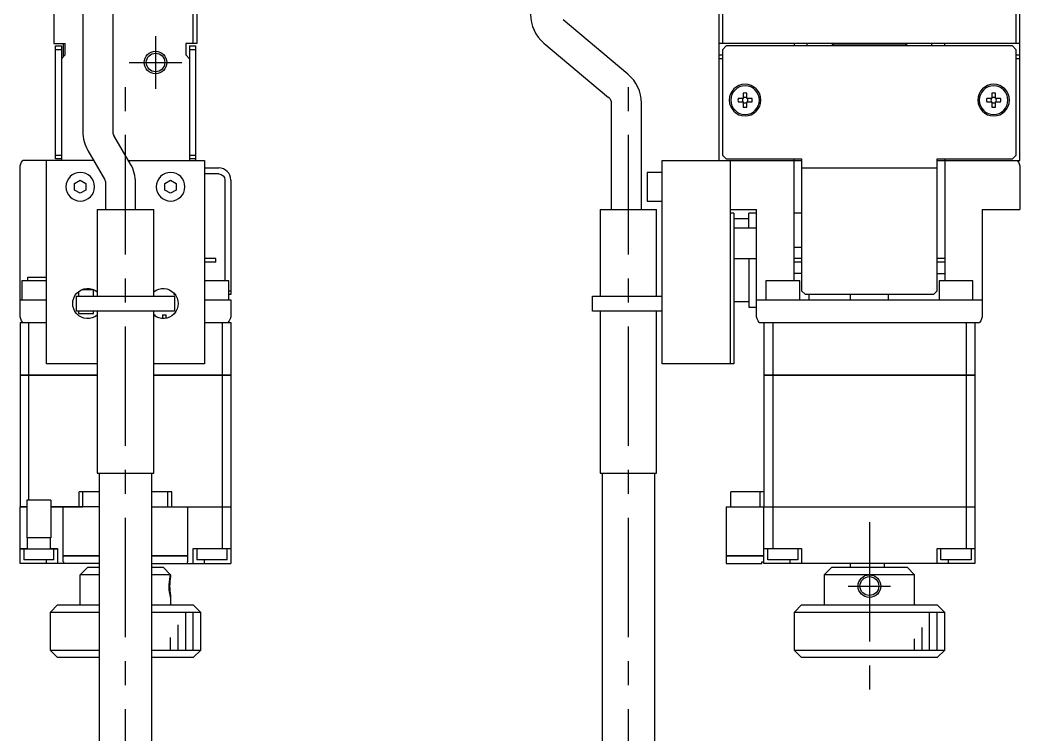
# Model space of a CAD drawing. Extents: x 0 to 716, y -8 to 419.
# Drawn here: x 20 to 152.8, y 151.3 to 246.2 of the extents above; entities that cross this region are included whole.
import ezdxf

# ---------------------------------------------------------------- set-up
doc = ezdxf.new("R2010")
doc.units = 0
doc.header["$LTSCALE"] = 0.5
doc.linetypes.add('CENTER', pattern=[50.8, 31.75, -6.35, 6.35, -6.35])
for name, color, linetype in [('MSM_CENTER', 1, 'CENTER'), ('MSM_CONTINUOUS', 7, 'CONTINUOUS'), ('MSM_NARROW', 5, 'CONTINUOUS')]:
    doc.layers.add(name, color=color, linetype=linetype)

msp = doc.modelspace()

# ---------------------------------------------------------------- linework, layer by layer
at = {"layer": 'MSM_CENTER'}
for p, q in [((38, 244.03), (38, 237.03)), ((34.5, 240.53), (41.5, 240.53)), ((34, 88.03), (34, 238.03)), ((100.79, 88.03), (100.79, 238.03)), ((132.79, 179.53), (132.79, 155.53)), ((129.99, 171.03), (135.59, 171.03))]:
    msp.add_line(p, q, dxfattribs=at)
at = {"layer": 'MSM_CONTINUOUS'}
for p, q in [((24.5, 334.53), (24.5, 243.03)), ((112.79, 265.03), (112.79, 227.53)), ((152.79, 227.53), (152.79, 265.03)), ((43, 243.03), (43, 255.92)), ((43.5, 256.03), (43.5, 243.03)), ((113.29, 255.42), (113.29, 243.03)), ((152.29, 243.03), (152.29, 255.42)), ((28.35, 252.53), (28.35, 231.34)), ((32.35, 231.34), (32.35, 252.53)), ((100.73, 238.97), (92.15, 246.17)), ((24.5, 243.03), (26, 243.03)), ((25.75, 243.03), (25.75, 241.28)), ((26, 241.53), (26, 243.03)), ((43.5, 243.03), (42, 243.03)), ((42, 243.03), (42, 241.53)), ((89.58, 243.1), (98.16, 235.9)), ((152.79, 243.03), (112.79, 243.03)), ((122.79, 243.03), (122.79, 242.73)), ((124.54, 242.73), (124.54, 243.03)), ((127.99, 243.03), (127.79, 242.83)), ((137.79, 242.83), (137.59, 243.03)), ((141.04, 243.03), (141.04, 242.73)), ((142.79, 242.73), (142.79, 243.03)), ((24.7, 242.73), (25.5, 242.73)), ((24.7, 227.73), (24.7, 242.73)), ((25.5, 242.23), (24.7, 242.23)), ((25.5, 242.73), (25.5, 227.53)), ((42.5, 242.73), (42.5, 227.53)), ((42.5, 242.73), (43.3, 242.73)), ((43.3, 242.23), (42.5, 242.23)), ((43.3, 242.73), (43.3, 227.53)), ((113.79, 242.73), (113.29, 242.23)), ((113.29, 242.23), (113.29, 228.23)), ((151.79, 242.73), (113.79, 242.73)), ((127.79, 242.83), (127.79, 242.73)), ((137.79, 242.83), (127.79, 242.83)), ((137.79, 242.73), (137.79, 242.83)), ((152.29, 242.23), (151.79, 242.73)), ((152.29, 228.23), (152.29, 242.23)), ((26, 241.53), (25.5, 241.03)), ((42.5, 241.03), (42, 241.53)), ((112.79, 241.53), (113.29, 241.53)), ((113.29, 241.03), (112.79, 241.03)), ((152.29, 241.53), (152.79, 241.53)), ((152.79, 241.03), (152.29, 241.03)), ((116.05, 236.45), (116.05, 235.77)), ((116.53, 235.77), (116.53, 236.45)), ((149.05, 236.45), (149.05, 235.77)), ((149.53, 235.77), (149.53, 236.45)), ((98.52, 235.14), (98.52, 221.03)), ((102.52, 221.03), (102.52, 235.14)), ((116.05, 235.77), (115.37, 235.77)), ((115.37, 235.29), (116.05, 235.29)), ((116.05, 235.29), (116.05, 234.61)), ((117.21, 235.77), (116.53, 235.77)), ((116.53, 234.61), (116.53, 235.29)), ((116.53, 235.29), (117.21, 235.29)), ((149.05, 235.77), (148.37, 235.77)), ((148.37, 235.29), (149.05, 235.29)), ((149.05, 235.29), (149.05, 234.61)), ((150.21, 235.77), (149.53, 235.77)), ((149.53, 234.61), (149.53, 235.29)), ((149.53, 235.29), (150.21, 235.29)), ((34.68, 227.04), (32.48, 230.84)), ((29.02, 228.84), (31.22, 225.04)), ((29.77, 227.53), (20.38, 227.53)), ((23.5, 200.53), (23.5, 227.53)), ((24.7, 228.23), (25.5, 228.23)), ((25.5, 227.73), (24.7, 227.73)), ((34.39, 227.53), (44.5, 227.53)), ((42.5, 228.23), (43.3, 228.23)), ((43.3, 227.73), (42.5, 227.73)), ((44.5, 227.53), (44.5, 200.53)), ((105.29, 227.53), (123.79, 227.53)), ((105.29, 200.53), (105.29, 227.53)), ((113.29, 228.23), (113.79, 227.73)), ((113.79, 227.73), (123.79, 227.73)), ((114.29, 227.53), (114.29, 200.53)), ((122.79, 211.53), (122.79, 227.73)), ((123.79, 227.73), (123.79, 210.23)), ((141.79, 210.23), (141.79, 227.73)), ((141.79, 227.73), (151.79, 227.73)), ((141.79, 227.53), (152.79, 227.53)), ((142.79, 227.73), (142.79, 211.53)), ((151.79, 227.73), (152.29, 228.23)), ((20, 207.03), (20, 226.53)), ((44.5, 226.53), (46.4, 226.53)), ((103.29, 225.93), (103.29, 222.13)), ((105.29, 225.93), (103.29, 225.93)), ((123.79, 226.53), (141.79, 226.53)), ((152.79, 226.53), (152.79, 221.03)), ((27.25, 224.47), (28, 224.9)), ((27.25, 223.6), (27.25, 224.47)), ((28, 224.9), (28.75, 224.47)), ((28.75, 224.47), (28.75, 223.6)), ((31.35, 224.54), (31.35, 221.03)), ((35.35, 221.03), (35.35, 224.54)), ((39.25, 224.47), (40, 224.9)), ((39.25, 223.6), (39.25, 224.47)), ((40, 224.9), (40.75, 224.47)), ((40.75, 224.47), (40.75, 223.6)), ((46.4, 225.73), (44.5, 225.73)), ((47.2, 224.93), (47.2, 211.53)), ((48, 224.93), (48, 209.73)), ((28, 223.17), (27.25, 223.6)), ((28.75, 223.6), (28, 223.17)), ((40, 223.17), (39.25, 223.6)), ((40.75, 223.6), (40, 223.17)), ((103.29, 222.13), (105.29, 222.13)), ((30.25, 221.03), (37.75, 221.03)), ((30.25, 221.03), (30.25, 209.53)), ((37.75, 209.53), (37.75, 221.03)), ((97.04, 221.03), (104.54, 221.03)), ((97.04, 221.03), (97.04, 209.53)), ((104.54, 209.53), (104.54, 221.03)), ((114.29, 221.03), (117.79, 221.03)), ((114.79, 220.53), (114.29, 220.53)), ((114.79, 220.53), (114.79, 200.53)), ((117.79, 220.53), (116.79, 220.53)), ((116.79, 218.53), (116.79, 220.53)), ((117.79, 207.03), (117.79, 221.03)), ((123.79, 220.53), (122.79, 220.53)), ((147.79, 221.03), (152.79, 221.03)), ((147.79, 221.03), (147.79, 207.03)), ((116.79, 219.78), (114.79, 219.78)), ((117.79, 218.53), (114.79, 218.53)), ((122.79, 216.03), (123.79, 216.03)), ((46, 214.53), (44.5, 214.53)), ((46, 214.03), (44.5, 214.03)), ((46, 214.03), (46, 214.53)), ((114.79, 214.53), (117.79, 214.53)), ((116.79, 214.53), (116.79, 208.03)), ((123.79, 214.53), (122.79, 214.53)), ((123.79, 214.03), (122.79, 214.03)), ((142.79, 214.53), (141.79, 214.53)), ((142.79, 214.03), (141.79, 214.03)), ((123.79, 212.53), (122.79, 212.53)), ((141.79, 212.53), (142.79, 212.53)), ((23.5, 211.53), (20.25, 211.53)), ((20.25, 211.53), (20.25, 209.03)), ((21.05, 211.53), (21.05, 212.03)), ((21.05, 212.03), (23.5, 212.03)), ((47.75, 211.53), (44.5, 211.53)), ((47.75, 209.03), (47.75, 211.53)), ((119.04, 211.53), (119.04, 209.03)), ((123.54, 211.53), (119.04, 211.53)), ((123.54, 209.03), (123.54, 211.53)), ((146.54, 211.53), (142.04, 211.53)), ((142.04, 211.53), (142.04, 209.03)), ((146.54, 209.03), (146.54, 211.53)), ((27.78, 210.12), (27.78, 209.53)), ((29.78, 210.37), (28.2, 210.37)), ((29.78, 209.53), (29.78, 210.37)), ((47.75, 210.23), (48, 210.23)), ((123.79, 210.23), (124.29, 209.73)), ((141.29, 209.73), (141.79, 210.23)), ((20, 209.03), (23.5, 209.03)), ((27.5, 209.53), (40.5, 209.53)), ((27.5, 207.53), (27.5, 209.53)), ((40.5, 209.53), (40.5, 207.53)), ((44.5, 209.03), (48, 209.03)), ((48, 209.73), (47.75, 209.73)), ((48, 209.03), (48, 207.03)), ((96.04, 209.53), (105.29, 209.53)), ((96.04, 207.53), (96.04, 209.53)), ((116.79, 208.78), (114.79, 208.78)), ((117.79, 209.03), (147.79, 209.03)), ((141.29, 209.73), (124.29, 209.73)), ((124.79, 209.03), (124.79, 209.73)), ((130.29, 209.03), (130.29, 209.73)), ((135.29, 209.73), (135.29, 209.03)), ((40.5, 207.53), (27.5, 207.53)), ((27.78, 207.53), (27.78, 207.21)), ((27.78, 207.21), (29.78, 207.21)), ((29.78, 207.21), (29.78, 207.53)), ((30.25, 207.53), (30.25, 186.03)), ((37.75, 186.03), (37.75, 207.53)), ((105.29, 207.53), (96.04, 207.53)), ((97.04, 207.53), (97.04, 186.03)), ((104.54, 186.03), (104.54, 207.53)), ((116.79, 208.03), (117.79, 208.03)), ((20, 206.03), (20, 199.04)), ((20, 206.03), (23.5, 206.03)), ((21.15, 206.03), (21.15, 199.04)), ((37.75, 207.03), (37.93, 207.03)), ((37.93, 206.85), (37.93, 207.03)), ((38.93, 207.03), (39.43, 207.03)), ((38.93, 207.03), (38.93, 206.54)), ((39.43, 206.58), (39.43, 207.03)), ((44.5, 206.03), (48, 206.03)), ((46.85, 206.03), (46.85, 199.04)), ((48, 206.03), (48, 199.04)), ((118.17, 206.03), (147.41, 206.03)), ((118.79, 206.03), (118.79, 199.04)), ((119.95, 206.03), (119.95, 199.04)), ((145.64, 206.03), (145.64, 199.04)), ((146.79, 206.03), (146.79, 199.04)), ((30.25, 200.53), (23.5, 200.53)), ((44.5, 200.53), (37.75, 200.53)), ((114.79, 200.53), (105.29, 200.53)), ((20, 199.04), (30.25, 199.04)), ((20, 199.03), (20, 181.54)), ((30.25, 199.03), (20, 199.03)), ((20.01, 199.03), (20.01, 199.04)), ((21.15, 199.03), (21.15, 182.43)), ((21.16, 199.03), (21.16, 199.04)), ((37.75, 199.04), (48, 199.04)), ((48, 199.03), (37.75, 199.03)), ((46.84, 199.03), (46.84, 199.04)), ((46.85, 199.03), (46.85, 181.54)), ((47.99, 199.03), (47.99, 199.04)), ((48, 199.03), (48, 181.54)), ((118.79, 199.04), (146.79, 199.04)), ((118.79, 199.03), (118.79, 181.54)), ((146.79, 199.03), (118.79, 199.03)), ((118.8, 199.03), (118.8, 199.04)), ((119.95, 199.03), (119.95, 199.04)), ((119.95, 199.03), (119.95, 181.54)), ((145.63, 199.03), (145.63, 199.04)), ((145.64, 199.03), (145.64, 181.54)), ((146.78, 199.03), (146.78, 199.04)), ((146.79, 199.03), (146.79, 181.54)), ((30.25, 186.03), (37.75, 186.03)), ((30.5, 186.03), (30.5, 138.03)), ((37.5, 138.03), (37.5, 186.03)), ((97.04, 186.03), (104.54, 186.03)), ((97.29, 186.03), (97.29, 138.03)), ((104.29, 138.03), (104.29, 186.03)), ((27.85, 181.54), (27.85, 183.53)), ((30.5, 183.53), (27.85, 183.53)), ((28.35, 181.53), (28.35, 183.53)), ((40.15, 183.53), (37.5, 183.53)), ((39.65, 181.53), (39.65, 183.53)), ((40.15, 181.54), (40.15, 183.53)), ((118.79, 183.53), (114.39, 183.53)), ((114.39, 181.53), (114.39, 183.53)), ((118.29, 181.54), (118.29, 183.53)), ((20.9, 182.43), (20.9, 177.43)), ((24.1, 182.43), (20.9, 182.43)), ((24.1, 182.43), (24.1, 177.43)), ((20, 181.54), (20.9, 181.54)), ((20, 174.03), (20, 181.53)), ((20.9, 181.53), (20, 181.53)), ((20.01, 181.53), (20.01, 181.54)), ((24.1, 181.54), (28.35, 181.54)), ((30.5, 181.53), (24.1, 181.53)), ((25.75, 175.04), (25.75, 181.53)), ((37.5, 181.53), (48, 181.53)), ((39.65, 181.54), (48, 181.54)), ((42.25, 181.53), (42.25, 175.04)), ((46.84, 181.53), (46.84, 181.54)), ((46.85, 181.53), (46.85, 176.03)), ((47.99, 181.53), (47.99, 181.54)), ((48, 181.53), (48, 174.03)), ((113.79, 181.53), (146.79, 181.53)), ((113.79, 181.53), (113.79, 175.04)), ((114.79, 181.54), (146.79, 181.54)), ((114.79, 181.53), (114.79, 181.54)), ((117.39, 181.54), (117.39, 181.53)), ((118.49, 181.54), (118.49, 181.53)), ((118.79, 174.03), (118.79, 181.53)), ((118.8, 181.53), (118.8, 181.54)), ((119.95, 181.53), (119.95, 181.54)), ((119.95, 181.53), (119.95, 176.03)), ((145.63, 181.53), (145.63, 181.54)), ((145.64, 181.53), (145.64, 176.03)), ((146.78, 181.53), (146.78, 181.54)), ((146.79, 181.53), (146.79, 174.03)), ((24.1, 177.43), (20.9, 177.43)), ((21, 175.93), (21, 177.43)), ((24, 177.43), (24, 175.93)), ((20, 176.03), (21, 176.03)), ((20, 176.03), (20, 175.93)), ((25, 175.93), (20, 175.93)), ((20.5, 175.93), (20.5, 174.53)), ((24, 176.03), (25, 176.03)), ((24.5, 174.53), (24.5, 175.93)), ((25, 176.03), (25, 174.03)), ((43, 174.03), (43, 176.03)), ((43, 176.03), (48, 176.03)), ((43.5, 176.03), (43.5, 174.53)), ((47.5, 174.53), (47.5, 176.03)), ((118.79, 176.03), (123.79, 176.03)), ((119.29, 174.53), (119.29, 176.03)), ((123.29, 176.03), (123.29, 174.53)), ((123.79, 176.03), (123.79, 174.03)), ((141.79, 176.03), (146.79, 176.03)), ((141.79, 174.03), (141.79, 176.03)), ((142.29, 174.53), (142.29, 176.03)), ((146.29, 176.03), (146.29, 174.53)), ((30.5, 174.03), (20, 174.03)), ((24.5, 174.53), (20.5, 174.53)), ((23.5, 174.03), (23.5, 174.53)), ((25.75, 175.04), (30.5, 175.04)), ((30.5, 175.03), (25.75, 175.03)), ((25.75, 174.23), (25.75, 175.03)), ((25.75, 174.23), (25.77, 174.23)), ((25.76, 175.03), (25.76, 175.04)), ((25.77, 174.23), (25.77, 174.03)), ((37.5, 175.04), (42.25, 175.04)), ((42.25, 175.03), (37.5, 175.03)), ((37.5, 174.03), (48, 174.03)), ((42.23, 174.03), (42.23, 174.23)), ((42.23, 174.23), (42.25, 174.23)), ((42.24, 175.03), (42.24, 175.04)), ((42.25, 175.03), (42.25, 174.23)), ((47.5, 174.53), (43.5, 174.53)), ((44.5, 174.03), (44.5, 174.53)), ((113.79, 175.04), (118.79, 175.04)), ((118.79, 175.03), (113.79, 175.03)), ((113.79, 175.03), (113.79, 174.03)), ((113.79, 174.03), (118.49, 174.03)), ((113.8, 175.03), (113.8, 175.04)), ((118.49, 174.23), (118.79, 174.23)), ((118.49, 174.03), (118.49, 174.23)), ((146.79, 174.03), (118.79, 174.03)), ((123.29, 174.53), (119.29, 174.53)), ((122.29, 174.03), (122.29, 174.53)), ((130.29, 173.53), (130.29, 174.03)), ((134.79, 173.53), (134.79, 174.03)), ((146.29, 174.53), (142.29, 174.53)), ((143.29, 174.03), (143.29, 174.53)), ((29, 173.53), (28, 172.53)), ((29, 173.53), (30.5, 173.53)), ((37.5, 173.53), (39, 173.53)), ((40, 172.53), (39, 173.53)), ((126.79, 172.53), (127.79, 173.53)), ((127.79, 173.53), (137.79, 173.53)), ((137.79, 173.53), (138.79, 172.53)), ((30.5, 172.53), (28, 172.53)), ((28, 168.53), (28, 172.53)), ((40, 172.53), (37.5, 172.53)), ((40, 172.53), (40, 172.28)), ((126.79, 172.53), (126.79, 168.53)), ((138.79, 172.53), (126.79, 172.53)), ((138.79, 168.53), (138.79, 172.53)), ((40, 169.78), (40, 169.79)), ((40, 169.78), (40, 168.53)), ((25, 168.53), (24, 167.53)), ((30.5, 167.53), (24, 167.53)), ((24, 167.53), (24, 162.53)), ((25, 168.53), (30.5, 168.53)), ((37.5, 168.53), (43, 168.53)), ((44, 167.53), (37.5, 167.53)), ((44, 167.53), (43, 168.53)), ((44, 162.53), (44, 167.53)), ((123.79, 168.53), (122.79, 167.53)), ((122.79, 167.53), (122.79, 162.53)), ((142.79, 167.53), (122.79, 167.53)), ((123.79, 168.53), (141.79, 168.53)), ((142.79, 167.53), (141.79, 168.53)), ((142.79, 162.53), (142.79, 167.53)), ((24, 162.53), (30.5, 162.53)), ((24, 162.53), (25, 161.53)), ((37.5, 162.53), (44, 162.53)), ((43, 161.53), (44, 162.53)), ((122.79, 162.53), (123.79, 161.53)), ((122.79, 162.53), (142.79, 162.53)), ((141.79, 161.53), (142.79, 162.53)), ((30.5, 161.53), (25, 161.53)), ((43, 161.53), (37.5, 161.53)), ((141.79, 161.53), (123.79, 161.53))]:
    msp.add_line(p, q, dxfattribs=at)
for centre, radius in [((38, 240.53), 1.23), ((132.79, 171.03), 1.25)]:
    msp.add_circle(centre, radius, dxfattribs=at)
at = {"layer": 'MSM_CONTINUOUS', "extrusion": (0, 0, -1)}
for centre, radius in [((-116.29, 235.53), 2.1), ((-116.29, 235.53), 1.9), ((-149.29, 235.53), 2.1), ((-149.29, 235.53), 1.9), ((-28, 224.03), 1.9), ((-40, 224.03), 1.9)]:
    msp.add_circle(centre, radius, dxfattribs=at)
at = {"layer": 'MSM_CONTINUOUS'}
for centre, radius, start, end in [((92.79, 246.93), 5, 180, 230), ((97.52, 235.14), 5, 0, 50), ((116.29, 235.53), 0.95, 75.3667, 104.6333), ((149.29, 235.53), 0.95, 75.3667, 104.6333), ((116.29, 235.53), 0.95, 165.3667, 194.6333), ((116.29, 235.53), 0.365, 138.8496, 221.1504), ((116.29, 235.53), 0.365, 48.8496, 131.1504), ((116.29, 235.53), 0.365, 228.8496, 311.1504), ((116.29, 235.53), 0.365, 318.8496, 41.1504), ((116.29, 235.53), 0.95, 345.3667, 14.6333), ((149.29, 235.53), 0.95, 165.3667, 194.6333), ((149.29, 235.53), 0.365, 138.8496, 221.1504), ((149.29, 235.53), 0.365, 48.8496, 131.1504), ((149.29, 235.53), 0.365, 228.8496, 311.1504), ((149.29, 235.53), 0.365, 318.8496, 41.1504), ((149.29, 235.53), 0.95, 345.3667, 14.6333), ((116.29, 235.53), 0.95, 255.3667, 284.6333), ((149.29, 235.53), 0.95, 255.3667, 284.6333), ((33.35, 231.34), 5, 180, 210), ((30.35, 224.54), 5, 0, 30), ((46.4, 224.93), 1.6, 0, 90), ((45.87, 171.03), 6, 167.9757, 192.0243)]:
    msp.add_arc(centre, radius, start, end, dxfattribs=at)
at = {"layer": 'MSM_CONTINUOUS', "extrusion": (0, 0, -1)}
for centre, radius, start, end in [((-97.52, 235.14), 1, 130, 180), ((-33.35, 231.34), 1, 330, 0), ((-21.5, 226.53), 1.5, 0, 41.8103), ((-151.29, 226.53), 1.5, 138.1897, 180), ((-30.35, 224.54), 1, 150, 180), ((-46.4, 224.93), 0.8, 90, 180), ((-29, 208.53), 2, 231.3178, 128.6822), ((-39, 208.53), 2, 51.3178, 308.6822), ((-40.67, 209.83), 0.2, 269.1937, 14.9256), ((-21.5, 207.03), 1.5, 318.1897, 0), ((-46.5, 207.03), 1.5, 180, 221.8103), ((-119.29, 207.03), 1.5, 318.1897, 0), ((-146.29, 207.03), 1.5, 180, 221.8103)]:
    msp.add_arc(centre, radius, start, end, dxfattribs=at)
at = {"layer": 'MSM_NARROW'}
for p, q in [((39.94, 172.3), (40, 172.53)), ((42, 162.53), (42, 167.53)), ((43, 162.53), (43, 167.53)), ((140.79, 162.53), (140.79, 167.53)), ((141.79, 162.53), (141.79, 167.53)), ((41, 162.53), (41, 165.87)), ((139.79, 162.53), (139.79, 165.53)), ((40, 162.53), (40, 164.2)), ((138.79, 162.53), (138.79, 164.03))]:
    msp.add_line(p, q, dxfattribs=at)
for centre in [(38, 240.53), (132.79, 171.03)]:
    msp.add_circle(centre, 1.5, dxfattribs=at)
at = {"layer": 'MSM_NARROW', "extrusion": (0, 0, -1)}
msp.add_arc((-45.79, 171.03), 5.98, 345.5018, 12.2079, dxfattribs=at)

doc.saveas('drawing.dxf')
